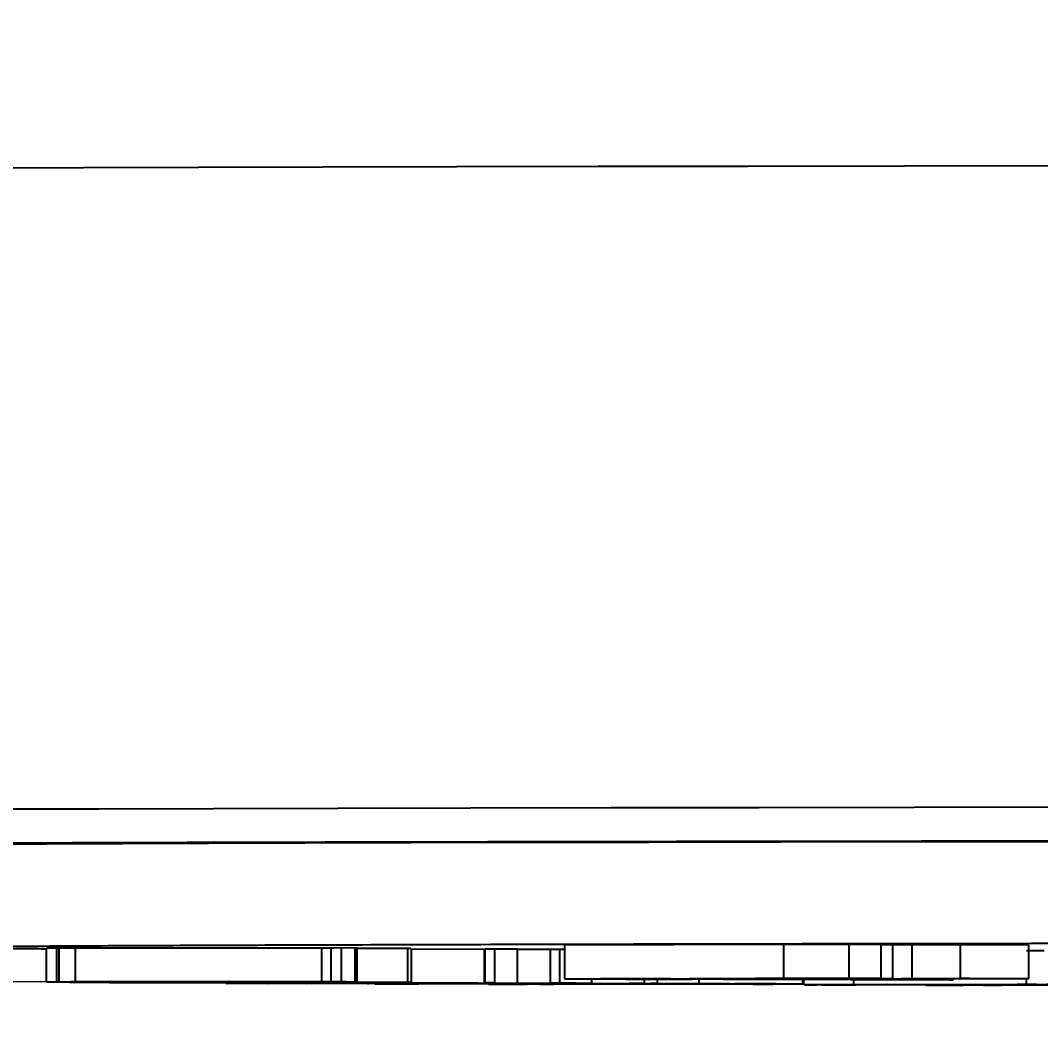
# Model space of a CAD drawing. Header units: millimetres. Extents: x 5659 to 7608, y 3628 to 5007.
# Drawn here: x 6413.81 to 6444.03, y 3765.94 to 3795.57 of the extents above; entities that cross this region are included whole.
import ezdxf

# ---------------------------------------------------------------- set-up
doc = ezdxf.new("R2010")
doc.units = ezdxf.units.MM
doc.layers.add('AM_5', color=3, linetype='Continuous', lineweight=25)
doc.styles.add('SLDTEXTSTYLE1', font='txt.shx', dxfattribs={"width": 0.7, "bigfont": 'gbcbig.shx'})
doc.dimstyles.new('SLDDIMSTYLE12$0', dxfattribs={"dimtxt": 12, "dimasz": 10, "dimexe": 0, "dimexo": 0.0625, "dimgap": 0.875, "dimtad": 1, "dimdec": 1, "dimlfac": 1.8, "dimrnd": 1e-09, "dimzin": 12, "dimdsep": 46, "dimtxsty": 'SLDTEXTSTYLE1', "dimcen": 0.09, "dimdle": 8.16, "dimclrd": 3, "dimclre": 3, "dimadec": 0, "dimazin": 3, "dimtfac": 1, "dimtdec": 1, "dimtofl": 0, "dimtmove": 0, "dimatfit": 3, "dimfxl": 0, "dimfrac": 2, "dimtolj": 1, "dimlwd": 5, "dimlwe": 5, "dimarcsym": 0})

# ---------------------------------------------------------------- blocks, each defined once
blk = doc.blocks.new('*D74')
at = {"layer": 'AM_5', "color": 3, "lineweight": 5, "transparency": 16777216}
blk.add_line((6435.562, 4008.715), (6285.223, 4008.715), dxfattribs=at)
at = {"layer": 'AM_5', "color": 3, "linetype": 'Continuous', "lineweight": 5, "transparency": 16777216}
for p, q in [((6285.223, 3998.715), (6285.223, 3777.089)), ((6414.855, 3767.089), (6285.223, 3767.089))]:
    blk.add_line(p, q, dxfattribs=at)
at = {"layer": 'AM_5', "color": 3, "transparency": 16777216}
for points in [[(6283.556, 3998.715), (6286.889, 3998.715), (6285.223, 4008.715)], [(6283.556, 3777.089), (6286.889, 3777.089), (6285.223, 3767.089)]]:
    blk.add_solid(points, dxfattribs=at)
at = {"layer": 'Defpoints', "color": 0, "transparency": 16777216}
for p in [(6435.624, 4008.715), (6285.223, 3767.089), (6414.917, 3767.089)]:
    blk.add_point(p, dxfattribs=at)
at = {"layer": 'AM_5', "color": 0, "transparency": 16777216, "insert": (6278.348, 3841.002), "char_height": 12, "attachment_point": 5, "rotation": 90, "style": 'SLDTEXTSTYLE1'}
blk.add_mtext('\\A1;245', dxfattribs=at)
blk = doc.blocks.new('*D75')
at = {"layer": 'AM_5', "color": 3, "lineweight": 5, "transparency": 16777216}
blk.add_line((6414.823, 3767.089), (6285.37, 3767.089), dxfattribs=at)
at = {"layer": 'AM_5', "color": 3, "linetype": 'Continuous', "lineweight": 5, "transparency": 16777216}
for p, q in [((6285.37, 3757.089), (6285.37, 3732.017)), ((6413.928, 3722.017), (6285.37, 3722.017))]:
    blk.add_line(p, q, dxfattribs=at)
at = {"layer": 'AM_5', "color": 3, "transparency": 16777216}
for points in [[(6283.703, 3757.089), (6287.036, 3757.089), (6285.37, 3767.089)], [(6283.703, 3732.017), (6287.036, 3732.017), (6285.37, 3722.017)]]:
    blk.add_solid(points, dxfattribs=at)
at = {"layer": 'Defpoints', "color": 0, "transparency": 16777216}
for p in [(6414.885, 3767.089), (6285.37, 3722.017), (6413.99, 3722.017)]:
    blk.add_point(p, dxfattribs=at)
at = {"layer": 'AM_5', "color": 0, "transparency": 16777216, "insert": (6278.495, 3744.553), "char_height": 12, "attachment_point": 5, "rotation": 90, "style": 'SLDTEXTSTYLE1'}
blk.add_mtext('\\A1;45', dxfattribs=at)

msp = doc.modelspace()

# ---------------------------------------------------------------- linework, layer by layer
at = {"color": 7, "linetype": 'Continuous', "lineweight": 25}
for p, q in [((6414.885, 3768.089), (6414.579, 3768.089)), ((6414.579, 3767.089), (6414.579, 3768.089)), ((6414.949, 3768.089), (6414.885, 3768.089)), ((6414.885, 3767.089), (6414.885, 3768.089)), ((6414.949, 3768.089), (6414.949, 3767.089)), ((6422.739, 3768.091), (6415.438, 3768.088)), ((6415.438, 3767.088), (6415.438, 3768.088)), ((6422.739, 3767.091), (6422.739, 3768.091)), ((6423.317, 3768.093), (6423.011, 3768.092)), ((6423.011, 3767.092), (6423.011, 3768.092)), ((6423.727, 3768.088), (6423.317, 3768.093)), ((6423.317, 3767.093), (6423.317, 3768.093)), ((6423.783, 3768.085), (6423.727, 3768.088)), ((6423.727, 3767.088), (6423.727, 3768.088)), ((6423.786, 3767.085), (6423.786, 3768.085)), ((6425.288, 3767.074), (6425.288, 3768.074)), ((6425.39, 3767.073), (6425.39, 3768.073)), ((6427.555, 3768.055), (6425.39, 3768.053)), ((6427.555, 3767.055), (6427.555, 3768.055)), ((6427.848, 3768.057), (6427.57, 3768.057)), ((6427.57, 3767.057), (6427.57, 3768.057)), ((6428.533, 3768.054), (6427.848, 3768.057)), ((6427.848, 3768.057), (6427.848, 3767.057)), ((6428.533, 3767.054), (6428.533, 3768.054)), ((6429.51, 3768.047), (6428.533, 3768.046)), ((6429.787, 3768.049), (6429.51, 3768.049)), ((6429.51, 3767.049), (6429.51, 3768.049)), ((6429.932, 3768.049), (6429.787, 3768.049)), ((6429.787, 3767.049), (6429.787, 3768.049)), ((6436.423, 3768.193), (6429.932, 3768.173)), ((6429.932, 3767.173), (6429.932, 3768.173)), ((6438.354, 3768.198), (6436.423, 3768.197)), ((6436.423, 3767.197), (6436.423, 3768.197)), ((6438.354, 3767.198), (6438.354, 3768.198)), ((6439.307, 3768.193), (6438.354, 3768.193)), ((6439.307, 3767.193), (6439.307, 3768.193)), ((6440.227, 3768.182), (6439.654, 3768.183)), ((6439.654, 3767.183), (6439.654, 3768.183)), ((6441.655, 3768.187), (6440.227, 3768.182)), ((6440.227, 3767.182), (6440.227, 3768.182)), ((6443.681, 3768.191), (6441.655, 3768.191)), ((6441.655, 3767.191), (6441.655, 3768.191)), ((6443.681, 3767.191), (6443.681, 3768.191)), ((6429.932, 3767.173), (6436.674, 3767.194)), ((6430.8, 3767.173), (6429.932, 3767.173)), ((6430.733, 3767.045), (6430.733, 3767.173)), ((6433.073, 3767.181), (6431.573, 3767.177)), ((6431.738, 3767.172), (6431.738, 3767.177)), ((6431.738, 3767.172), (6431.74, 3767.173)), ((6431.74, 3767.173), (6431.74, 3767.177)), ((6432.298, 3767.041), (6432.298, 3767.172)), ((6432.678, 3767.038), (6432.678, 3767.172)), ((6437.704, 3767.174), (6433.073, 3767.181)), ((6435.043, 3767.187), (6433.626, 3767.183)), ((6433.626, 3767.183), (6438.257, 3767.176)), ((6433.91, 3767.035), (6433.91, 3767.172)), ((6434.625, 3767.167), (6435.77, 3767.168)), ((6439.674, 3767.181), (6435.043, 3767.187)), ((6435.159, 3767.174), (6435.159, 3767.178)), ((6438.354, 3767.198), (6435.596, 3767.189)), ((6435.596, 3767.189), (6439.253, 3767.184)), ((6435.72, 3767.173), (6435.72, 3767.177)), ((6435.77, 3767.168), (6435.77, 3767.177)), ((6435.77, 3767.168), (6437.704, 3767.174)), ((6443.681, 3767.191), (6436.112, 3767.168)), ((6436.423, 3767.197), (6438.354, 3767.198)), ((6436.674, 3767.194), (6436.423, 3767.197)), ((6436.989, 3767.027), (6436.989, 3767.171)), ((6437.003, 3767.171), (6437.003, 3767.003)), ((6437.622, 3767.192), (6437.622, 3767.195)), ((6437.622, 3767.192), (6439.307, 3767.193)), ((6438.257, 3767.183), (6438.257, 3767.176)), ((6438.257, 3767.176), (6439.674, 3767.181)), ((6438.484, 3767.175), (6438.484, 3767.01)), ((6439.654, 3767.183), (6440.227, 3767.182)), ((6440.227, 3767.182), (6441.922, 3767.188)), ((6441.434, 3767.153), (6441.203, 3767.153)), ((6441.434, 3767.153), (6441.434, 3767.184)), ((6441.922, 3767.188), (6441.655, 3767.191)), ((6441.655, 3767.191), (6443.681, 3767.191)), ((6443.608, 3767.013), (6443.608, 3767.191)), ((6414.97, 3767.085), (6414.579, 3767.089)), ((6414.579, 3767.089), (6414.885, 3767.089)), ((6414.885, 3767.089), (6414.949, 3767.089)), ((6415.26, 3767.085), (6415.276, 3767.085)), ((6415.438, 3767.088), (6422.739, 3767.091)), ((6422.886, 3767.089), (6415.585, 3767.086)), ((6416.432, 3767.086), (6416.432, 3767.07)), ((6419.884, 3767.081), (6419.884, 3767.088)), ((6420.841, 3767.045), (6419.896, 3767.049)), ((6419.896, 3767.049), (6420.173, 3767.049)), ((6420.173, 3767.049), (6420.362, 3767.048)), ((6421.119, 3767.045), (6420.841, 3767.045)), ((6420.93, 3767.046), (6421.119, 3767.045)), ((6420.943, 3767.048), (6427.555, 3767.055)), ((6427.327, 3767.054), (6421.086, 3767.047)), ((6421.119, 3767.045), (6421.119, 3767.047)), ((6422.284, 3767.039), (6427.376, 3767.054)), ((6422.284, 3767.039), (6422.284, 3767.049)), ((6422.427, 3767.038), (6422.284, 3767.039)), ((6429.685, 3767.046), (6422.427, 3767.038)), ((6423.011, 3767.092), (6423.317, 3767.093)), ((6423.067, 3767.092), (6423.011, 3767.092)), ((6423.317, 3767.093), (6423.727, 3767.088)), ((6423.727, 3767.088), (6423.709, 3767.085)), ((6428.533, 3767.054), (6424.085, 3767.041)), ((6424.085, 3767.041), (6424.134, 3767.041)), ((6424.134, 3767.041), (6429.543, 3767.047)), ((6424.134, 3767.041), (6424.134, 3767.041)), ((6424.285, 3767.04), (6424.285, 3767.033)), ((6424.629, 3767.03), (6424.322, 3767.032)), ((6426.898, 3767.043), (6426.898, 3767.041)), ((6427.376, 3767.054), (6427.327, 3767.054)), ((6427.713, 3767.056), (6427.57, 3767.057)), ((6427.57, 3767.057), (6427.848, 3767.057)), ((6427.673, 3767.021), (6427.915, 3767.022)), ((6429.358, 3767.017), (6427.673, 3767.021)), ((6427.848, 3767.057), (6428.533, 3767.054)), ((6427.915, 3767.022), (6428.208, 3767.021)), ((6428.823, 3767.021), (6434.486, 3767.03)), ((6429.31, 3767.018), (6429.601, 3767.017)), ((6434.966, 3767.029), (6429.343, 3767.019)), ((6429.601, 3767.017), (6429.358, 3767.017)), ((6429.699, 3767.048), (6429.51, 3767.049)), ((6429.51, 3767.049), (6429.787, 3767.049)), ((6429.535, 3767.032), (6429.535, 3767.046)), ((6429.543, 3767.047), (6429.543, 3767.049)), ((6429.601, 3767.017), (6429.601, 3767.02)), ((6429.787, 3767.049), (6430.733, 3767.045)), ((6430.456, 3767.045), (6430.267, 3767.046)), ((6430.733, 3767.045), (6430.456, 3767.045)), ((6432.082, 3767.033), (6433.91, 3767.035)), ((6432.236, 3767.032), (6432.082, 3767.033)), ((6433.91, 3767.035), (6436.989, 3767.027)), ((6435.711, 3767.023), (6435.509, 3767.024)), ((6436.989, 3767.027), (6435.711, 3767.023)), ((6442.688, 3766.991), (6440.631, 3766.994)), ((6440.631, 3766.994), (6440.812, 3766.994)), ((6440.812, 3766.994), (6441.11, 3766.994)), ((6441.736, 3766.994), (6446.011, 3767.007)), ((6444.395, 3766.999), (6442.422, 3766.993)), ((6442.569, 3766.992), (6442.569, 3766.994)), ((6442.569, 3766.992), (6442.869, 3766.991)), ((6442.869, 3766.991), (6442.688, 3766.991)), ((6442.869, 3766.991), (6442.869, 3766.994))]:
    msp.add_line(p, q, dxfattribs=at)
at = {"color": 7, "linetype": 'Continuous', "lineweight": 25, "flags": 128}
for points in [[(6465.462, 3791.275), (6460.136, 3791.272), (6454.902, 3791.269), (6449.783, 3791.265), (6444.803, 3791.26), (6439.985, 3791.255), (6435.352, 3791.249), (6430.926, 3791.242), (6426.726, 3791.235), (6422.772, 3791.227), (6419.082, 3791.218), (6415.675, 3791.209), (6412.564, 3791.199), (6409.766, 3791.189), (6407.293, 3791.179), (6405.156, 3791.168), (6403.365, 3791.157)], [(6465.462, 3772.275), (6460.202, 3772.272), (6455.032, 3772.269), (6449.973, 3772.265), (6445.049, 3772.261), (6440.282, 3772.255), (6435.694, 3772.249), (6431.306, 3772.243), (6427.137, 3772.235), (6423.206, 3772.228), (6419.53, 3772.219), (6416.128, 3772.21), (6413.013, 3772.201), (6410.201, 3772.191), (6407.703, 3772.181), (6405.532, 3772.17), (6403.696, 3772.16), (6402.205, 3772.148), (6401.065, 3772.137)], [(6463.513, 3771.255), (6458.642, 3771.253), (6453.876, 3771.249), (6449.24, 3771.245), (6444.755, 3771.24), (6440.445, 3771.234), (6436.331, 3771.228), (6432.434, 3771.221), (6428.772, 3771.214), (6425.364, 3771.206), (6422.228, 3771.197), (6419.378, 3771.188), (6416.829, 3771.179), (6414.593, 3771.169), (6412.683, 3771.159), (6411.106, 3771.149), (6409.872, 3771.139), (6408.986, 3771.128), (6408.452, 3771.117), (6408.274, 3771.107), (6408.274, 3771.107)]]:
    msp.add_lwpolyline(points, dxfattribs=at)
at = {"color": 7, "linetype": 'Continuous', "lineweight": 25}
for points, knots in [([(6465.64, 3771.273), (6463.145, 3771.272), (6458.107, 3771.269), (6450.73, 3771.264), (6443.488, 3771.257), (6436.509, 3771.248), (6429.906, 3771.238), (6423.812, 3771.226), (6418.32, 3771.213), (6413.508, 3771.199), (6409.446, 3771.184), (6406.176, 3771.169), (6403.637, 3771.153), (6402.575, 3771.142), (6402.049, 3771.137)], [0, 0, 0, 0, 0.079959, 0.161371, 0.244142, 0.328893, 0.414217, 0.5, 0.585778, 0.671102, 0.755858, 0.838624, 0.920039, 1, 1, 1, 1]), ([(6414.579, 3768.062), (6414.36, 3768.063), (6413.405, 3768.069), (6412.375, 3768.08), (6411.432, 3768.093), (6411.327, 3768.102), (6411.274, 3768.107)], [0, 0, 0, 0, 0.093549, 0.407564, 0.703776, 1, 1, 1, 1]), ([(6411.329, 3768.109), (6411.376, 3768.113), (6411.483, 3768.121), (6412.353, 3768.134), (6413.834, 3768.147), (6416.009, 3768.161), (6418.839, 3768.174), (6422.353, 3768.187), (6426.507, 3768.199), (6431.251, 3768.21), (6436.512, 3768.221), (6442.204, 3768.229), (6448.227, 3768.237), (6454.45, 3768.243), (6460.815, 3768.248), (6467.168, 3768.251), (6473.507, 3768.253), (6479.774, 3768.253), (6486.041, 3768.253), (6492.38, 3768.251), (6498.733, 3768.248), (6505.098, 3768.243), (6511.321, 3768.237), (6517.344, 3768.229), (6523.036, 3768.221), (6528.297, 3768.21), (6533.041, 3768.199), (6537.195, 3768.187), (6540.709, 3768.174), (6543.539, 3768.161), (6545.715, 3768.147), (6547.196, 3768.134), (6548.067, 3768.121), (6548.174, 3768.113), (6548.222, 3768.109)], [0, 0, 0, 0, 0.023828, 0.053273, 0.084485, 0.115699, 0.147957, 0.180726, 0.213842, 0.247136, 0.28043, 0.313546, 0.346314, 0.378573, 0.409785, 0.440999, 0.470442, 0.499888, 0.529332, 0.558778, 0.58999, 0.621203, 0.653462, 0.68623, 0.719347, 0.752641, 0.785934, 0.819051, 0.851819, 0.884078, 0.915289, 0.946503, 0.975948, 1, 1, 1, 1]), ([(6415.438, 3768.088), (6415.37, 3768.088), (6415.269, 3768.088), (6415.14, 3768.088), (6415.057, 3768.088), (6414.986, 3768.088), (6414.963, 3768.089), (6414.949, 3768.089)], [0, 0, 0, 0, 0.282258, 0.415886, 0.550305, 0.716557, 1, 1, 1, 1]), ([(6423.068, 3768.091), (6423.069, 3768.091), (6423.074, 3768.091), (6423.028, 3768.091), (6422.937, 3768.091), (6422.832, 3768.091), (6422.76, 3768.091), (6422.739, 3768.091)], [0, 0, 0, 0, 0.132695, 0.344902, 0.557282, 0.875523, 1, 1, 1, 1]), ([(6425.288, 3768.074), (6425.157, 3768.075), (6424.914, 3768.076), (6424.312, 3768.077), (6423.912, 3768.078), (6423.786, 3768.078)], [0, 0, 0, 0, 0.440415, 0.822801, 1, 1, 1, 1]), ([(6425.37, 3768.073), (6425.365, 3768.073), (6425.359, 3768.074), (6425.298, 3768.074), (6425.288, 3768.074)], [0, 0, 0, 0, 0.8307195, 1, 1, 1, 1]), ([(6439.654, 3768.183), (6439.619, 3768.184), (6439.557, 3768.185), (6439.432, 3768.187), (6439.347, 3768.188), (6439.307, 3768.188)], [0, 0, 0, 0, 0.408182, 0.725272, 1, 1, 1, 1]), ([(6444.136, 3768.012), (6444.121, 3768.012), (6444.024, 3768.013), (6443.798, 3768.013), (6443.608, 3768.013)], [0, 0, 0, 0, 0.156668, 1, 1, 1, 1]), ([(6431.573, 3767.177), (6431.482, 3767.176), (6431.3, 3767.176), (6431.026, 3767.175), (6430.883, 3767.174), (6430.8, 3767.173)], [0, 0, 0, 0, 0.297154, 0.594531, 1, 1, 1, 1]), ([(6434.987, 3767.172), (6434.691, 3767.172), (6434.099, 3767.172), (6433.005, 3767.172), (6432.219, 3767.172), (6431.738, 3767.172)], [0, 0, 0, 0, 0.280043, 0.559301, 1, 1, 1, 1]), ([(6431.74, 3767.173), (6432.05, 3767.173), (6432.67, 3767.174), (6433.527, 3767.174), (6434.21, 3767.175), (6434.727, 3767.175), (6435.01, 3767.175), (6435.141, 3767.174), (6435.159, 3767.174)], [0, 0, 0, 0, 0.2778733, 0.555831, 0.7571621, 0.8707407, 0.982618, 1, 1, 1, 1]), ([(6441.203, 3767.153), (6440.947, 3767.154), (6440.327, 3767.157), (6438.068, 3767.162), (6435.947, 3767.165), (6434.625, 3767.167)], [0, 0, 0, 0, 0.209452, 0.506883, 1, 1, 1, 1]), ([(6435.796, 3767.172), (6435.778, 3767.172), (6435.742, 3767.172), (6435.617, 3767.172), (6435.438, 3767.172), (6435.212, 3767.172), (6435.062, 3767.172), (6434.987, 3767.172)], [0, 0, 0, 0, 0.087606, 0.17564, 0.445063, 0.721294, 1, 1, 1, 1]), ([(6435.159, 3767.174), (6435.309, 3767.174), (6435.563, 3767.174), (6435.724, 3767.173), (6435.796, 3767.172), (6435.832, 3767.172), (6435.807, 3767.172), (6435.796, 3767.172)], [0, 0, 0, 0, 0.4076992, 0.6900828, 0.8437541, 0.9341612, 1, 1, 1, 1]), ([(6436.112, 3767.168), (6436.663, 3767.167), (6437.681, 3767.166), (6439.05, 3767.163), (6440.47, 3767.16), (6441.159, 3767.156), (6441.395, 3767.154), (6441.434, 3767.153)], [0, 0, 0, 0, 0.221372, 0.409276, 0.596404, 0.933221, 1, 1, 1, 1]), ([(6439.253, 3767.184), (6439.06, 3767.185), (6438.756, 3767.187), (6438.235, 3767.19), (6437.827, 3767.192), (6437.622, 3767.192)], [0, 0, 0, 0, 0.46227, 0.729265, 1, 1, 1, 1]), ([(6439.307, 3767.193), (6439.251, 3767.192), (6439.161, 3767.191), (6439.214, 3767.19), (6439.264, 3767.189), (6439.289, 3767.189)], [0, 0, 0, 0, 0.451045, 0.724772, 1, 1, 1, 1]), ([(6439.289, 3767.189), (6439.348, 3767.188), (6439.452, 3767.187), (6439.575, 3767.185), (6439.628, 3767.184), (6439.654, 3767.183)], [0, 0, 0, 0, 0.39149, 0.695584, 1, 1, 1, 1]), ([(6414.949, 3767.089), (6414.967, 3767.088), (6414.993, 3767.088), (6415.088, 3767.088), (6415.183, 3767.088), (6415.303, 3767.088), (6415.392, 3767.088), (6415.438, 3767.088)], [0, 0, 0, 0, 0.35696, 0.506296, 0.628832, 0.807113, 1, 1, 1, 1]), ([(6420.16, 3767.079), (6419.492, 3767.078), (6418.43, 3767.078), (6417.037, 3767.079), (6416.102, 3767.08), (6415.391, 3767.082), (6415.092, 3767.083), (6414.989, 3767.084), (6414.97, 3767.085)], [0, 0, 0, 0, 0.298114, 0.474394, 0.620068, 0.765882, 0.956507, 1, 1, 1, 1]), ([(6415.585, 3767.086), (6415.534, 3767.086), (6415.446, 3767.086), (6415.345, 3767.086), (6415.282, 3767.086), (6415.273, 3767.085), (6415.269, 3767.085)], [0, 0, 0, 0, 0.290202, 0.50382, 0.763034, 1, 1, 1, 1]), ([(6415.276, 3767.085), (6415.37, 3767.084), (6415.55, 3767.083), (6416.227, 3767.081), (6417.243, 3767.08), (6418.511, 3767.08), (6419.446, 3767.08), (6419.884, 3767.081)], [0, 0, 0, 0, 0.1795953, 0.3437589, 0.4958271, 0.7636966, 1, 1, 1, 1]), ([(6416.463, 3767.07), (6416.455, 3767.07), (6416.414, 3767.071), (6416.707, 3767.073), (6417.391, 3767.075), (6418.609, 3767.077), (6419.606, 3767.077), (6420.098, 3767.078)], [0, 0, 0, 0, 0.036608, 0.183936, 0.408772, 0.708665, 1, 1, 1, 1]), ([(6421.76, 3767.066), (6421.105, 3767.065), (6419.992, 3767.065), (6418.491, 3767.065), (6417.504, 3767.066), (6416.829, 3767.067), (6416.627, 3767.068), (6416.523, 3767.069)], [0, 0, 0, 0, 0.333285, 0.566687, 0.735011, 0.863042, 1, 1, 1, 1]), ([(6416.823, 3767.069), (6416.793, 3767.069), (6416.733, 3767.07), (6416.924, 3767.071), (6417.383, 3767.073), (6418.529, 3767.074), (6419.632, 3767.075), (6420.381, 3767.076)], [0, 0, 0, 0, 0.098439, 0.192959, 0.327087, 0.54288, 1, 1, 1, 1]), ([(6421.477, 3767.068), (6420.832, 3767.067), (6419.841, 3767.067), (6418.553, 3767.067), (6417.772, 3767.067), (6417.239, 3767.068), (6416.945, 3767.068), (6416.855, 3767.069), (6416.823, 3767.069)], [0, 0, 0, 0, 0.386905, 0.593845, 0.741486, 0.842547, 0.944349, 1, 1, 1, 1]), ([(6419.884, 3767.081), (6420.544, 3767.081), (6421.498, 3767.081), (6422.584, 3767.083), (6423.168, 3767.084), (6423.332, 3767.085), (6423.415, 3767.085)], [0, 0, 0, 0, 0.452303, 0.653993, 0.826668, 1, 1, 1, 1]), ([(6420.098, 3767.078), (6420.755, 3767.078), (6421.874, 3767.079), (6423.354, 3767.078), (6424.325, 3767.077), (6424.98, 3767.076), (6425.182, 3767.075), (6425.288, 3767.074)], [0, 0, 0, 0, 0.335879, 0.572344, 0.731569, 0.859032, 1, 1, 1, 1]), ([(6423.7, 3767.084), (6423.584, 3767.084), (6423.352, 3767.082), (6422.519, 3767.08), (6421.408, 3767.079), (6420.556, 3767.079), (6420.16, 3767.079)], [0, 0, 0, 0, 0.221306, 0.442951, 0.740483, 1, 1, 1, 1]), ([(6420.362, 3767.048), (6420.403, 3767.048), (6420.462, 3767.048), (6420.588, 3767.048), (6420.703, 3767.048), (6420.826, 3767.048), (6420.904, 3767.048), (6420.943, 3767.048)], [0, 0, 0, 0, 0.3460999, 0.4934666, 0.642693, 0.8205684, 1, 1, 1, 1]), ([(6420.381, 3767.076), (6421.03, 3767.076), (6422.025, 3767.077), (6423.315, 3767.077), (6424.079, 3767.076), (6424.586, 3767.076), (6424.837, 3767.075), (6424.914, 3767.074), (6424.937, 3767.074)], [0, 0, 0, 0, 0.397346, 0.609831, 0.759517, 0.858592, 0.95839, 1, 1, 1, 1]), ([(6421.086, 3767.047), (6421.04, 3767.047), (6420.961, 3767.047), (6420.884, 3767.047), (6420.851, 3767.047), (6420.864, 3767.046), (6420.908, 3767.046), (6420.93, 3767.046)], [0, 0, 0, 0, 0.227355, 0.388209, 0.549679, 0.776891, 1, 1, 1, 1]), ([(6424.937, 3767.074), (6424.973, 3767.074), (6425.041, 3767.073), (6424.937, 3767.072), (6424.64, 3767.071), (6423.672, 3767.069), (6422.519, 3767.068), (6421.605, 3767.068), (6421.477, 3767.068)], [0, 0, 0, 0, 0.099013, 0.188639, 0.277978, 0.435263, 0.920804, 1, 1, 1, 1]), ([(6425.288, 3767.074), (6425.344, 3767.074), (6425.456, 3767.073), (6425.177, 3767.071), (6424.416, 3767.069), (6423.238, 3767.067), (6422.218, 3767.066), (6421.76, 3767.066)], [0, 0, 0, 0, 0.14267, 0.2869, 0.459199, 0.757548, 1, 1, 1, 1]), ([(6422.739, 3767.091), (6422.811, 3767.091), (6422.916, 3767.091), (6423.021, 3767.091), (6423.073, 3767.091), (6423.087, 3767.091), (6423.074, 3767.092), (6423.067, 3767.092)], [0, 0, 0, 0, 0.30393, 0.439412, 0.57524, 0.766538, 1, 1, 1, 1]), ([(6423.421, 3767.087), (6423.403, 3767.088), (6423.365, 3767.088), (6423.271, 3767.089), (6423.152, 3767.089), (6423.057, 3767.089), (6422.966, 3767.089), (6422.909, 3767.089), (6422.886, 3767.089)], [0, 0, 0, 0, 0.292195, 0.587448, 0.712259, 0.818051, 0.924072, 1, 1, 1, 1]), ([(6423.44, 3767.086), (6423.449, 3767.087), (6423.469, 3767.087), (6423.437, 3767.087), (6423.421, 3767.087)], [0, 0, 0, 0, 0.508302, 1, 1, 1, 1]), ([(6424.317, 3767.033), (6424.311, 3767.033), (6424.287, 3767.034), (6424.693, 3767.036), (6425.566, 3767.039), (6426.445, 3767.04), (6426.898, 3767.041)], [0, 0, 0, 0, 0.075612, 0.323708, 0.651392, 1, 1, 1, 1]), ([(6430.073, 3767.03), (6429.49, 3767.03), (6428.498, 3767.028), (6427.014, 3767.028), (6425.942, 3767.028), (6425.133, 3767.029), (6424.799, 3767.03), (6424.629, 3767.03)], [0, 0, 0, 0, 0.333528, 0.567546, 0.735799, 0.864912, 1, 1, 1, 1]), ([(6424.891, 3767.031), (6424.815, 3767.031), (6424.667, 3767.031), (6424.691, 3767.033), (6424.963, 3767.034), (6425.834, 3767.037), (6426.79, 3767.038), (6427.435, 3767.039)], [0, 0, 0, 0, 0.098651, 0.191047, 0.328598, 0.547094, 1, 1, 1, 1]), ([(6429.535, 3767.032), (6428.965, 3767.031), (6428.091, 3767.03), (6426.885, 3767.029), (6426.089, 3767.029), (6425.491, 3767.029), (6425.105, 3767.03), (6424.946, 3767.03), (6424.891, 3767.031)], [0, 0, 0, 0, 0.386956, 0.593793, 0.740338, 0.842099, 0.944778, 1, 1, 1, 1]), ([(6426.898, 3767.041), (6427.484, 3767.041), (6428.484, 3767.043), (6429.953, 3767.043), (6431, 3767.043), (6431.789, 3767.042), (6432.123, 3767.041), (6432.298, 3767.041)], [0, 0, 0, 0, 0.336368, 0.574645, 0.731944, 0.859761, 1, 1, 1, 1]), ([(6427.435, 3767.039), (6428.009, 3767.04), (6428.884, 3767.041), (6430.115, 3767.042), (6430.903, 3767.042), (6431.484, 3767.041), (6431.818, 3767.041), (6431.953, 3767.04), (6431.991, 3767.04)], [0, 0, 0, 0, 0.397528, 0.607391, 0.759995, 0.859904, 0.960457, 1, 1, 1, 1]), ([(6427.555, 3767.055), (6427.605, 3767.055), (6427.686, 3767.055), (6427.769, 3767.055), (6427.802, 3767.056), (6427.793, 3767.056), (6427.746, 3767.056), (6427.713, 3767.056)], [0, 0, 0, 0, 0.2393069, 0.3883408, 0.5382316, 0.6776492, 1, 1, 1, 1]), ([(6428.208, 3767.021), (6428.266, 3767.021), (6428.348, 3767.021), (6428.499, 3767.02), (6428.623, 3767.02), (6428.734, 3767.021), (6428.798, 3767.021), (6428.823, 3767.021)], [0, 0, 0, 0, 0.362826, 0.512382, 0.662913, 0.871019, 1, 1, 1, 1]), ([(6429.343, 3767.019), (6429.297, 3767.019), (6429.223, 3767.019), (6429.18, 3767.019), (6429.184, 3767.019), (6429.185, 3767.019)], [0, 0, 0, 0, 0.535075, 0.860931, 1, 1, 1, 1]), ([(6429.186, 3767.019), (6429.201, 3767.018), (6429.228, 3767.018), (6429.286, 3767.018), (6429.31, 3767.018)], [0, 0, 0, 0, 0.575503, 1, 1, 1, 1]), ([(6431.991, 3767.04), (6432.072, 3767.04), (6432.226, 3767.039), (6432.26, 3767.038), (6432.115, 3767.037), (6431.401, 3767.035), (6430.432, 3767.033), (6429.633, 3767.032), (6429.535, 3767.032)], [0, 0, 0, 0, 0.099186, 0.189605, 0.279846, 0.434014, 0.930829, 1, 1, 1, 1]), ([(6429.543, 3767.047), (6429.593, 3767.047), (6429.674, 3767.047), (6429.757, 3767.047), (6429.79, 3767.047), (6429.781, 3767.048), (6429.733, 3767.048), (6429.699, 3767.048)], [0, 0, 0, 0, 0.239079, 0.388006, 0.537788, 0.677074, 1, 1, 1, 1]), ([(6430.267, 3767.046), (6430.233, 3767.046), (6430.174, 3767.046), (6430.045, 3767.046), (6429.926, 3767.046), (6429.802, 3767.046), (6429.726, 3767.046), (6429.685, 3767.046)], [0, 0, 0, 0, 0.282446, 0.488833, 0.649378, 0.810868, 1, 1, 1, 1]), ([(6432.64, 3767.037), (6432.539, 3767.037), (6432.264, 3767.035), (6431.335, 3767.032), (6430.465, 3767.031), (6430.073, 3767.03)], [0, 0, 0, 0, 0.242788, 0.658331, 1, 1, 1, 1]), ([(6434.6, 3767.032), (6434.461, 3767.032), (6434.254, 3767.033), (6433.897, 3767.033), (6433.404, 3767.033), (6432.856, 3767.033), (6432.408, 3767.033), (6432.236, 3767.032)], [0, 0, 0, 0, 0.240793, 0.359777, 0.461711, 0.794413, 1, 1, 1, 1]), ([(6432.298, 3767.041), (6432.444, 3767.04), (6432.665, 3767.039), (6432.643, 3767.038), (6432.635, 3767.038)], [0, 0, 0, 0, 0.659487, 1, 1, 1, 1]), ([(6434.486, 3767.03), (6434.525, 3767.03), (6434.627, 3767.031), (6434.736, 3767.031), (6434.802, 3767.031), (6434.816, 3767.031), (6434.819, 3767.031), (6434.801, 3767.031), (6434.726, 3767.031), (6434.65, 3767.032), (6434.6, 3767.032)], [0, 0, 0, 0, 0.166709, 0.438609, 0.487323, 0.517206, 0.541802, 0.578816, 0.723084, 1, 1, 1, 1]), ([(6435.798, 3767.029), (6435.769, 3767.029), (6435.683, 3767.029), (6435.565, 3767.029), (6435.464, 3767.029), (6435.409, 3767.03), (6435.379, 3767.03), (6435.303, 3767.029), (6435.163, 3767.029), (6435.041, 3767.029), (6434.966, 3767.029)], [0, 0, 0, 0, 0.124093, 0.372351, 0.496838, 0.517541, 0.538485, 0.574939, 0.740211, 1, 1, 1, 1]), ([(6435.509, 3767.024), (6435.693, 3767.024), (6435.951, 3767.025), (6436.121, 3767.026), (6436.17, 3767.027)], [0, 0, 0, 0, 0.710757, 1, 1, 1, 1]), ([(6436.178, 3767.027), (6436.181, 3767.027), (6436.195, 3767.027), (6436.073, 3767.028), (6435.906, 3767.028), (6435.798, 3767.029)], [0, 0, 0, 0, 0.096311, 0.412079, 1, 1, 1, 1]), ([(6437.048, 3767.003), (6437.044, 3767.003), (6437.026, 3767.005), (6437.529, 3767.007), (6438.16, 3767.009), (6438.484, 3767.01)], [0, 0, 0, 0, 0.156561, 0.568308, 1, 1, 1, 1]), ([(6437.802, 3766.999), (6437.606, 3766.999), (6437.222, 3767), (6437.1, 3767.001), (6437.04, 3767.001)], [0, 0, 0, 0, 0.508513, 1, 1, 1, 1]), ([(6438, 3766.999), (6437.881, 3766.999), (6437.651, 3767), (6437.501, 3767.001), (6437.55, 3767.003), (6438.064, 3767.005), (6438.772, 3767.007), (6439.243, 3767.009)], [0, 0, 0, 0, 0.099003, 0.19276, 0.335178, 0.557829, 1, 1, 1, 1]), ([(6442.96, 3767.002), (6442.505, 3767.001), (6441.737, 3766.999), (6440.408, 3766.998), (6439.355, 3766.997), (6438.469, 3766.998), (6438.028, 3766.998), (6437.802, 3766.999)], [0, 0, 0, 0, 0.335274, 0.565807, 0.736276, 0.864906, 1, 1, 1, 1]), ([(6442.201, 3767.003), (6441.762, 3767.002), (6441.091, 3767.001), (6440.076, 3766.999), (6439.335, 3766.998), (6438.75, 3766.998), (6438.313, 3766.999), (6438.096, 3766.999), (6438, 3766.999)], [0, 0, 0, 0, 0.388784, 0.594507, 0.742724, 0.84452, 0.93111, 1, 1, 1, 1]), ([(6438.484, 3767.01), (6438.941, 3767.011), (6439.719, 3767.013), (6441.037, 3767.014), (6442.064, 3767.015), (6442.927, 3767.014), (6443.374, 3767.014), (6443.608, 3767.013)], [0, 0, 0, 0, 0.337884, 0.573603, 0.730566, 0.85906, 1, 1, 1, 1]), ([(6439.243, 3767.009), (6439.686, 3767.01), (6440.356, 3767.011), (6441.407, 3767.013), (6442.135, 3767.014), (6442.731, 3767.014), (6443.127, 3767.013), (6443.318, 3767.013), (6443.376, 3767.013)], [0, 0, 0, 0, 0.39949, 0.604579, 0.758371, 0.856867, 0.955984, 1, 1, 1, 1]), ([(6441.11, 3766.994), (6441.182, 3766.994), (6441.281, 3766.994), (6441.43, 3766.994), (6441.538, 3766.994), (6441.648, 3766.994), (6441.706, 3766.994), (6441.736, 3766.994)], [0, 0, 0, 0, 0.3451215, 0.47825, 0.6125433, 0.7923859, 1, 1, 1, 1]), ([(6443.376, 3767.013), (6443.498, 3767.013), (6443.729, 3767.012), (6443.906, 3767.011), (6443.932, 3767.01), (6443.584, 3767.007), (6442.895, 3767.005), (6442.294, 3767.004), (6442.201, 3767.003)], [0, 0, 0, 0, 0.099608, 0.189208, 0.278687, 0.431625, 0.91232, 1, 1, 1, 1]), ([(6442.422, 3766.993), (6442.394, 3766.993), (6442.346, 3766.993), (6442.328, 3766.992), (6442.368, 3766.992), (6442.449, 3766.992), (6442.533, 3766.992), (6442.569, 3766.992)], [0, 0, 0, 0, 0.2392653, 0.3980718, 0.5583573, 0.8110269, 1, 1, 1, 1]), ([(6444.387, 3767.008), (6444.227, 3767.007), (6443.933, 3767.005), (6443.266, 3767.003), (6442.96, 3767.002)], [0, 0, 0, 0, 0.5415287, 1, 1, 1, 1]), ([(6443.608, 3767.013), (6443.807, 3767.013), (6444.207, 3767.012), (6444.46, 3767.011), (6444.419, 3767.01), (6444.404, 3767.009)], [0, 0, 0, 0, 0.3813, 0.766294, 1, 1, 1, 1])]:
    msp.add_open_spline(points, degree=3, knots=knots, dxfattribs=at)

# ---------------------------------------------------------------- dimensions: what is measured, and where the dimension line sits
at = {"layer": 'AM_5'}
dim = msp.add_linear_dim(base=(6285.223, 3767.089), p1=(6435.624, 4008.715), p2=(6414.917, 3767.089), angle=90, text='245', dimstyle='SLDDIMSTYLE12$0', override={"dimlfac": 1}, dxfattribs=at)
dim.commit()
dim.dimension.update_dxf_attribs({"geometry": '*D74', "text_midpoint": (6285.223, 3841.002), "dimtype": 160})
dim = msp.add_linear_dim(base=(6285.37, 3722.017), p1=(6414.885, 3767.089), p2=(6413.99, 3722.017), angle=90, text='45', dimstyle='SLDDIMSTYLE12$0', override={"dimlfac": 1, "dimpost": ''}, dxfattribs=at)
dim.commit()
dim.dimension.update_dxf_attribs({"geometry": '*D75', "text_midpoint": (6278.495, 3744.553)})

doc.saveas('drawing.dxf')
